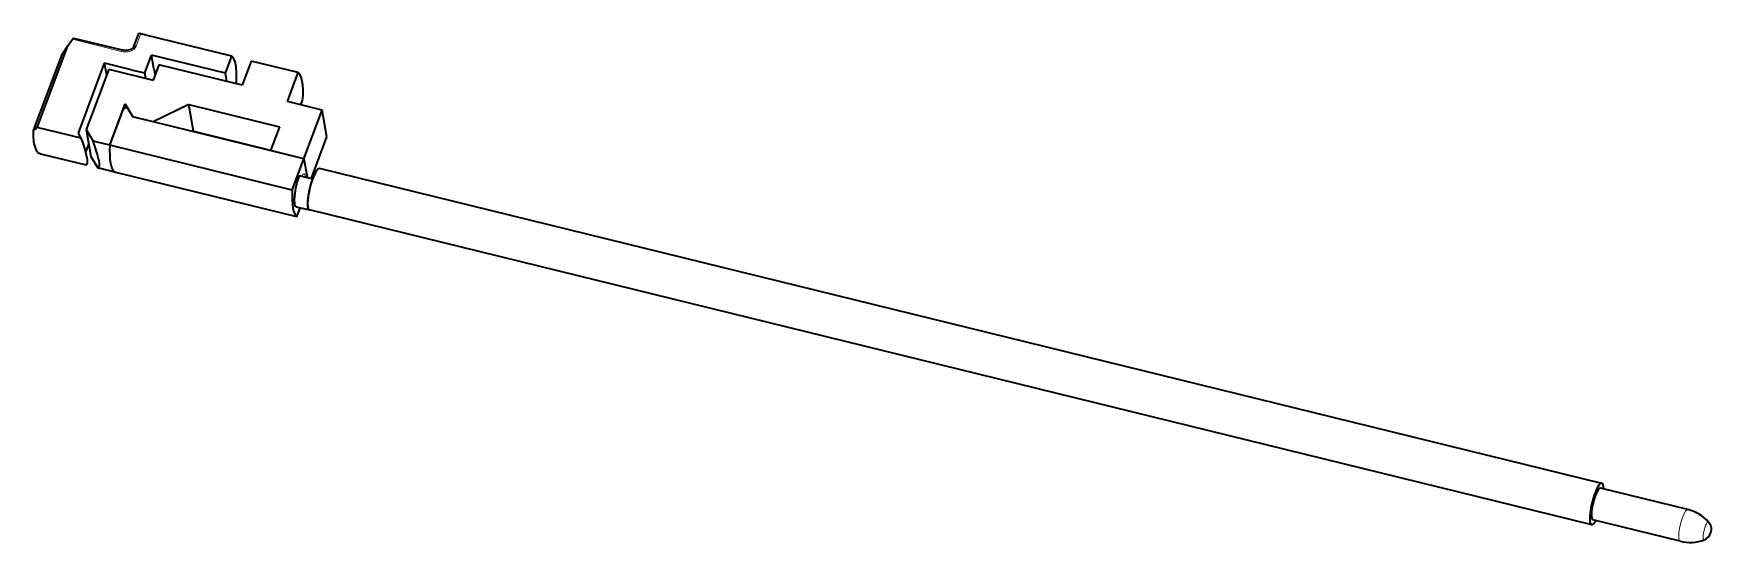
# Model space of a CAD drawing. Extents: x 284 to 1097, y 96 to 774.
# Drawn here: x 823.4 to 941.6, y 256.3 to 292.1 of the extents above; entities that cross this region are included whole.
import ezdxf

# ---------------------------------------------------------------- set-up
doc = ezdxf.new("R2010")
doc.units = 0

msp = doc.modelspace()

# ---------------------------------------------------------------- linework, layer by layer
at = {"color": 7, "lineweight": 35, "ltscale": 0.021412}
msp.add_line((830.48, 291.23), (830.78, 292.03), dxfattribs=at)
at = {"color": 7, "lineweight": 13, "ltscale": 0.021411}
msp.add_line((830.65, 291.26), (830.95, 292.06), dxfattribs=at)
at = {"color": 7, "lineweight": 35, "ltscale": 0.002774}
msp.add_line((830.78, 292.03), (830.82, 292.13), dxfattribs=at)
at = {"color": 7, "lineweight": 13, "ltscale": 0.001472}
msp.add_line((830.95, 292.06), (830.97, 292.11), dxfattribs=at)
at = {"color": 7, "lineweight": 35, "ltscale": 0.006414}
msp.add_line((831.22, 292.05), (830.97, 292.11), dxfattribs=at)
at = {"color": 7, "lineweight": 35, "ltscale": 0.158447}
msp.add_line((837.38, 290.54), (831.22, 292.05), dxfattribs=at)
at = {"color": 7, "lineweight": 35, "ltscale": 0.153565}
msp.add_line((823.67, 285.53), (825.82, 291.28), dxfattribs=at)
at = {"color": 7, "lineweight": 35, "ltscale": 0.018046}
msp.add_line((825.43, 290.67), (825.82, 291.28), dxfattribs=at)
at = {"color": 7, "lineweight": 35, "ltscale": 0.013919}
msp.add_line((825.82, 291.28), (826.15, 291.73), dxfattribs=at)
at = {"color": 7, "lineweight": 13, "ltscale": 0.088426}
msp.add_line((826.15, 291.73), (829.59, 290.88), dxfattribs=at)
at = {"color": 7, "lineweight": 35, "ltscale": 0.087973}
msp.add_line((826.23, 291.82), (829.65, 290.98), dxfattribs=at)
at = {"color": 7, "lineweight": 35, "ltscale": 0.00111}
msp.add_line((830.48, 291.23), (830.46, 291.19), dxfattribs=at)
at = {"color": 7, "lineweight": 35, "ltscale": 0.143458}
msp.add_line((823.42, 285.3), (825.43, 290.67), dxfattribs=at)
at = {"color": 7, "lineweight": 35, "ltscale": 0.1318}
msp.add_line((826.57, 285.12), (828.42, 290.06), dxfattribs=at)
at = {"color": 7, "lineweight": 35, "ltscale": 0.073718}
msp.add_line((828.72, 289.62), (827.69, 286.85), dxfattribs=at)
at = {"color": 7, "lineweight": 35, "ltscale": 0.021811}
msp.add_line((828.57, 289.2), (828.42, 290.06), dxfattribs=at)
at = {"color": 7, "lineweight": 35, "ltscale": 0.048449}
msp.add_line((830.3, 289.59), (828.42, 290.06), dxfattribs=at)
at = {"color": 7, "lineweight": 35, "ltscale": 0.080323}
msp.add_line((828.72, 289.62), (831.84, 288.85), dxfattribs=at)
at = {"color": 7, "lineweight": 35, "ltscale": 0.024572}
msp.add_line((830.3, 289.59), (831.25, 289.36), dxfattribs=at)
at = {"color": 7, "lineweight": 35, "ltscale": 0.033508}
msp.add_line((831.25, 289.36), (831.72, 290.62), dxfattribs=at)
at = {"color": 7, "lineweight": 35, "ltscale": 0.023921}
msp.add_line((831.89, 289.67), (831.72, 290.62), dxfattribs=at)
at = {"color": 7, "lineweight": 35, "ltscale": 0.133872}
msp.add_line((836.93, 289.34), (831.72, 290.62), dxfattribs=at)
at = {"color": 7, "lineweight": 35, "ltscale": 0.02904}
msp.add_line((832.25, 289.94), (831.84, 288.85), dxfattribs=at)
at = {"color": 7, "lineweight": 35, "ltscale": 0.012192}
msp.add_line((831.89, 289.67), (831.97, 289.19), dxfattribs=at)
at = {"color": 7, "lineweight": 35, "ltscale": 0.150911}
msp.add_line((838.11, 288.5), (832.25, 289.94), dxfattribs=at)
at = {"color": 7, "lineweight": 35, "ltscale": 0.032073}
msp.add_line((836.93, 289.34), (837.38, 290.54), dxfattribs=at)
at = {"color": 7, "lineweight": 35, "ltscale": 0.045477}
msp.add_line((838.75, 290.2), (838.11, 288.5), dxfattribs=at)
at = {"color": 7, "lineweight": 35, "ltscale": 0.085192}
msp.add_line((842.06, 289.39), (838.75, 290.2), dxfattribs=at)
at = {"color": 7, "lineweight": 35, "ltscale": 0.009691}
msp.add_line((831.32, 288.98), (831.25, 289.36), dxfattribs=at)
at = {"color": 7, "lineweight": 35, "ltscale": 0.014537}
msp.add_line((837.03, 288.77), (836.93, 289.34), dxfattribs=at)
at = {"color": 7, "lineweight": 35, "ltscale": 0.001363}
msp.add_line((837.69, 288.6), (837.7, 288.66), dxfattribs=at)
at = {"color": 7, "lineweight": 35, "ltscale": 0.054412}
msp.add_line((841.3, 287.35), (842.06, 289.39), dxfattribs=at)
at = {"color": 7, "lineweight": 35, "ltscale": 0.077611}
msp.add_line((828.78, 284.27), (829.87, 287.18), dxfattribs=at)
at = {"color": 7, "lineweight": 35, "ltscale": 0.00702}
msp.add_line((829.92, 286.9), (829.87, 287.18), dxfattribs=at)
at = {"color": 7, "lineweight": 35, "ltscale": 0.02452}
msp.add_line((829.87, 287.18), (830.37, 286.33), dxfattribs=at)
at = {"color": 7, "lineweight": 35, "ltscale": 0.063054}
msp.add_line((843.75, 286.75), (841.3, 287.35), dxfattribs=at)
at = {"color": 7, "lineweight": 35, "ltscale": 0.010299}
msp.add_line((842.25, 287.12), (842.39, 287.5), dxfattribs=at)
at = {"color": 7, "lineweight": 35, "ltscale": 0.039667}
msp.add_line((827.69, 286.85), (827.13, 285.37), dxfattribs=at)
at = {"color": 7, "lineweight": 35, "ltscale": 0.066825}
msp.add_line((828.78, 284.27), (829.72, 286.77), dxfattribs=at)
at = {"color": 7, "lineweight": 35, "ltscale": 0.015739}
msp.add_line((830.09, 286.81), (830.41, 286.27), dxfattribs=at)
at = {"color": 7, "lineweight": 35, "ltscale": 0.310147}
msp.add_line((842.46, 283.31), (830.41, 286.27), dxfattribs=at)
at = {"color": 7, "lineweight": 35, "ltscale": 0.034494}
msp.add_line((831.83, 285.92), (830.49, 286.25), dxfattribs=at)
at = {"color": 7, "lineweight": 35, "ltscale": 0.070193}
msp.add_line((834.36, 287.14), (831.83, 285.92), dxfattribs=at)
at = {"color": 7, "lineweight": 35, "ltscale": 0.047843}
for p, q in [((834.69, 285.25), (834.36, 287.14)), ((844.08, 284.87), (843.75, 286.75)), ((827.13, 285.37), (827.46, 283.48))]:
    msp.add_line(p, q, dxfattribs=at)
at = {"color": 7, "lineweight": 35, "ltscale": 0.163859}
msp.add_line((834.36, 287.14), (840.73, 285.57), dxfattribs=at)
at = {"color": 7, "lineweight": 35, "ltscale": 0.091813}
msp.add_line((842.46, 283.31), (843.75, 286.75), dxfattribs=at)
at = {"color": 7, "lineweight": 35, "ltscale": 0.080141}
for p, q in [((826.78, 284.76), (823.67, 285.53)), ((823.99, 283.64), (827.11, 282.88))]:
    msp.add_line(p, q, dxfattribs=at)
at = {"color": 7, "lineweight": 35, "ltscale": 0.010421}
msp.add_line((826.78, 284.76), (826.57, 285.12), dxfattribs=at)
at = {"color": 7, "lineweight": 35, "ltscale": 0.02359}
msp.add_line((827.13, 285.37), (827.61, 284.56), dxfattribs=at)
at = {"color": 7, "lineweight": 35, "ltscale": 0.001232}
msp.add_line((834.69, 285.25), (834.65, 285.23), dxfattribs=at)
at = {"color": 7, "lineweight": 35, "ltscale": 0.139431}
msp.add_line((834.69, 285.25), (840.11, 283.92), dxfattribs=at)
at = {"color": 7, "lineweight": 35, "ltscale": 0.044901}
msp.add_line((840.73, 285.57), (840.1, 283.89), dxfattribs=at)
at = {"color": 7, "lineweight": 35, "ltscale": 0.078158}
msp.add_line((842.98, 281.94), (844.08, 284.87), dxfattribs=at)
at = {"color": 7, "lineweight": 35, "ltscale": 0.015114}
msp.add_line((827.1, 283.78), (827.31, 284.34), dxfattribs=at)
at = {"color": 7, "lineweight": 35, "ltscale": 0.005186}
msp.add_line((827.81, 284.51), (827.61, 284.56), dxfattribs=at)
at = {"color": 7, "lineweight": 35, "ltscale": 0.024996}
for p, q in [((828.78, 284.27), (827.81, 284.51)), ((829.11, 282.38), (828.14, 282.62))]:
    msp.add_line(p, q, dxfattribs=at)
at = {"color": 7, "lineweight": 35, "ltscale": 0.330798}
msp.add_line((841.63, 281.11), (828.78, 284.27), dxfattribs=at)
at = {"color": 7, "lineweight": 35, "ltscale": 0.060852}
msp.add_line((842.46, 283.31), (840.1, 283.89), dxfattribs=at)
at = {"color": 7, "lineweight": 35, "ltscale": 0.023589}
msp.add_line((827.46, 283.48), (827.94, 282.67), dxfattribs=at)
at = {"color": 7, "lineweight": 35, "ltscale": 0.005187}
msp.add_line((827.94, 282.67), (828.14, 282.62), dxfattribs=at)
at = {"color": 7, "lineweight": 35, "ltscale": 0.058656}
msp.add_line((841.63, 281.11), (842.46, 283.31), dxfattribs=at)
at = {"color": 7, "lineweight": 35, "ltscale": 0.033034}
msp.add_line((842.46, 283.31), (842.69, 282.01), dxfattribs=at)
at = {"color": 7, "lineweight": 35, "ltscale": 0.033033}
msp.add_line((842.46, 283.31), (842.69, 282.01), dxfattribs=at)
at = {"color": 7, "lineweight": 35}
for p, q in [((933.86, 260.45), (843.56, 282.62)), ((933.15, 257.54), (842.85, 279.71))]:
    msp.add_line(p, q, dxfattribs=at)
at = {"color": 7, "lineweight": 35, "ltscale": 0.3308}
msp.add_line((841.96, 279.23), (829.11, 282.38), dxfattribs=at)
at = {"color": 7, "lineweight": 35, "ltscale": 0.024341}
for p, q in [((842.13, 282.14), (843.07, 281.91)), ((841.9, 279.94), (842.85, 279.71))]:
    msp.add_line(p, q, dxfattribs=at)
at = {"color": 7, "lineweight": 35, "ltscale": 0.011905}
msp.add_line((842.61, 282.03), (843.08, 281.91), dxfattribs=at)
at = {"color": 7, "lineweight": 35, "ltscale": 0.016925}
msp.add_line((841.96, 279.23), (842.2, 279.86), dxfattribs=at)
at = {"color": 7, "lineweight": 35, "ltscale": 0.158214}
msp.add_line((939.92, 258.61), (933.78, 260.11), dxfattribs=at)
at = {"color": 7, "lineweight": 35, "ltscale": 0.158213}
msp.add_line((939.38, 256.37), (933.23, 257.88), dxfattribs=at)
at = {"color": 7, "lineweight": 35}
for points in [[(830.97, 292.11), (830.87, 292.13), (830.84, 292.14), (830.83, 292.14), (830.82, 292.13), (830.82, 292.13), (830.82, 292.13)], [(830.46, 291.19), (830.4, 291.1), (830.26, 291.01), (830.09, 290.96), (829.86, 290.95), (829.65, 290.98)], [(823.47, 284.33), (823.42, 284.86), (823.42, 285.3)], [(823.47, 284.33), (823.52, 284.12), (823.58, 283.94), (823.68, 283.77)], [(827.18, 283.42), (827.07, 283.9), (826.88, 284.48), (826.78, 284.76)], [(828.01, 283.21), (827.9, 283.69), (827.71, 284.27), (827.61, 284.56)], [(827.18, 283.42), (827.2, 283.23), (827.2, 283.03), (827.18, 282.96), (827.16, 282.91), (827.11, 282.88)], [(828.01, 283.21), (828.04, 283.03), (828.04, 282.82), (828.02, 282.75), (827.99, 282.7), (827.94, 282.67)]]:
    msp.add_lwpolyline(points, dxfattribs=at)
at = {"color": 7, "lineweight": 13}
msp.add_lwpolyline([(830.62, 291.19), (830.58, 291.13), (830.48, 291.02), (830.32, 290.92), (830.09, 290.86), (829.96, 290.84), (829.72, 290.86), (829.59, 290.88)], dxfattribs=at)
msp.add_arc((830.17, 291.44), 0.511, 331.1551, 339.3582, dxfattribs=at)
at = {"color": 7, "lineweight": 35}
for centre, radius, start, end in [((817.35, 292.17), 9.17, 311.4452, 313.5557), ((825.39, 287.51), 4.11, 245.535, 250.2179), ((842.64, 282.16), 0.135, 210.3547, 257.8676), ((939.24, 255.82), 2.87, 41.5912, 76.262), ((940.8, 257.21), 0.781, 343.6449, 41.4904), ((940.06, 259.16), 2.87, 256.1549, 290.8264), ((940.8, 257.21), 0.781, 290.927, 343.6449)]:
    msp.add_arc(centre, radius, start, end, dxfattribs=at)
for centre, major_axis, ratio, start_param, end_param in [((826.12, 291.64), (0.117, 0.177), 0.103621, 0.036881, 1.128518), ((836.09, 285.72), (-1.19, -4.87), 0.228163, 2.662333, 3.05131), ((836.09, 285.72), (1.19, 4.87), 0.228163, 5.414949, 5.803926), ((840.77, 284.57), (-1.19, -4.87), 0.228163, 2.273357, 3.05131), ((829.91, 286.73), (0.197, 0.034), 0.863931, 0.315208, 2.671403), ((830.55, 286.42), (0.197, 0.034), 0.863931, 3.456801, 4.242199), ((830.4, 287.21), (1.19, 4.87), 0.228163, 2.273357, 3.05131), ((830.4, 287.21), (1.19, 4.87), 0.228163, 2.273357, 3.05131), ((843.2, 281.16), (0.36, 1.46), 0.228163, 0.306139, 3.141629), ((843.2, 281.16), (0.36, 1.46), 0.228163, 0.000037, 0.306139), ((842.26, 281.39), (-0.36, -1.46), 0.228163, 4.233129, 6.283222), ((843.2, 281.16), (-0.36, -1.46), 0.228163, 4.233129, 6.283222), ((843.25, 284.05), (-1.19, -4.87), 0.228163, 5.414949, 6.192902), ((933.5, 259), (0.36, 1.46), 0.228163, 0.306139, 3.141629), ((933.5, 259), (0.27, 1.12), 0.228163, 0, 3.141593), ((933.5, 259), (0.36, 1.46), 0.228163, 0.000037, 0.306139), ((933.5, 259), (0.36, 1.46), 0.228163, 5.586021, 6.283222), ((933.5, 259), (0.36, 1.46), 0.228163, 3.141629, 3.838559)]:
    msp.add_ellipse(centre, major_axis=major_axis, ratio=ratio, start_param=start_param, end_param=end_param, dxfattribs=at)
at = {"color": 7, "lineweight": 13}
for centre, major_axis, ratio, start_param, end_param in [((829.6, 290.78), (0.048, 0.194), 0.228163, 0.000037, 1.091537), ((830.64, 291.09), (0.175, -0.096), 0.414242, 1.890906, 3.141593), ((830.67, 291.16), (-0.187, 0.07), 0.448959, 4.97059, 6.283183), ((842.26, 281.39), (-0.215, -0.874), 0.228163, 2.493921, 3.835308), ((842.45, 281.35), (-0.167, -0.68), 0.228163, 3.141593, 3.296272), ((939.65, 257.49), (0.27, 1.12), 0.228163, 6.28317, 9.424763), ((941.21, 257.1), (0.155, 0.631), 0.228163, 6.126385, 9.581579)]:
    msp.add_ellipse(centre, major_axis=major_axis, ratio=ratio, start_param=start_param, end_param=end_param, dxfattribs=at)

doc.saveas('drawing.dxf')
